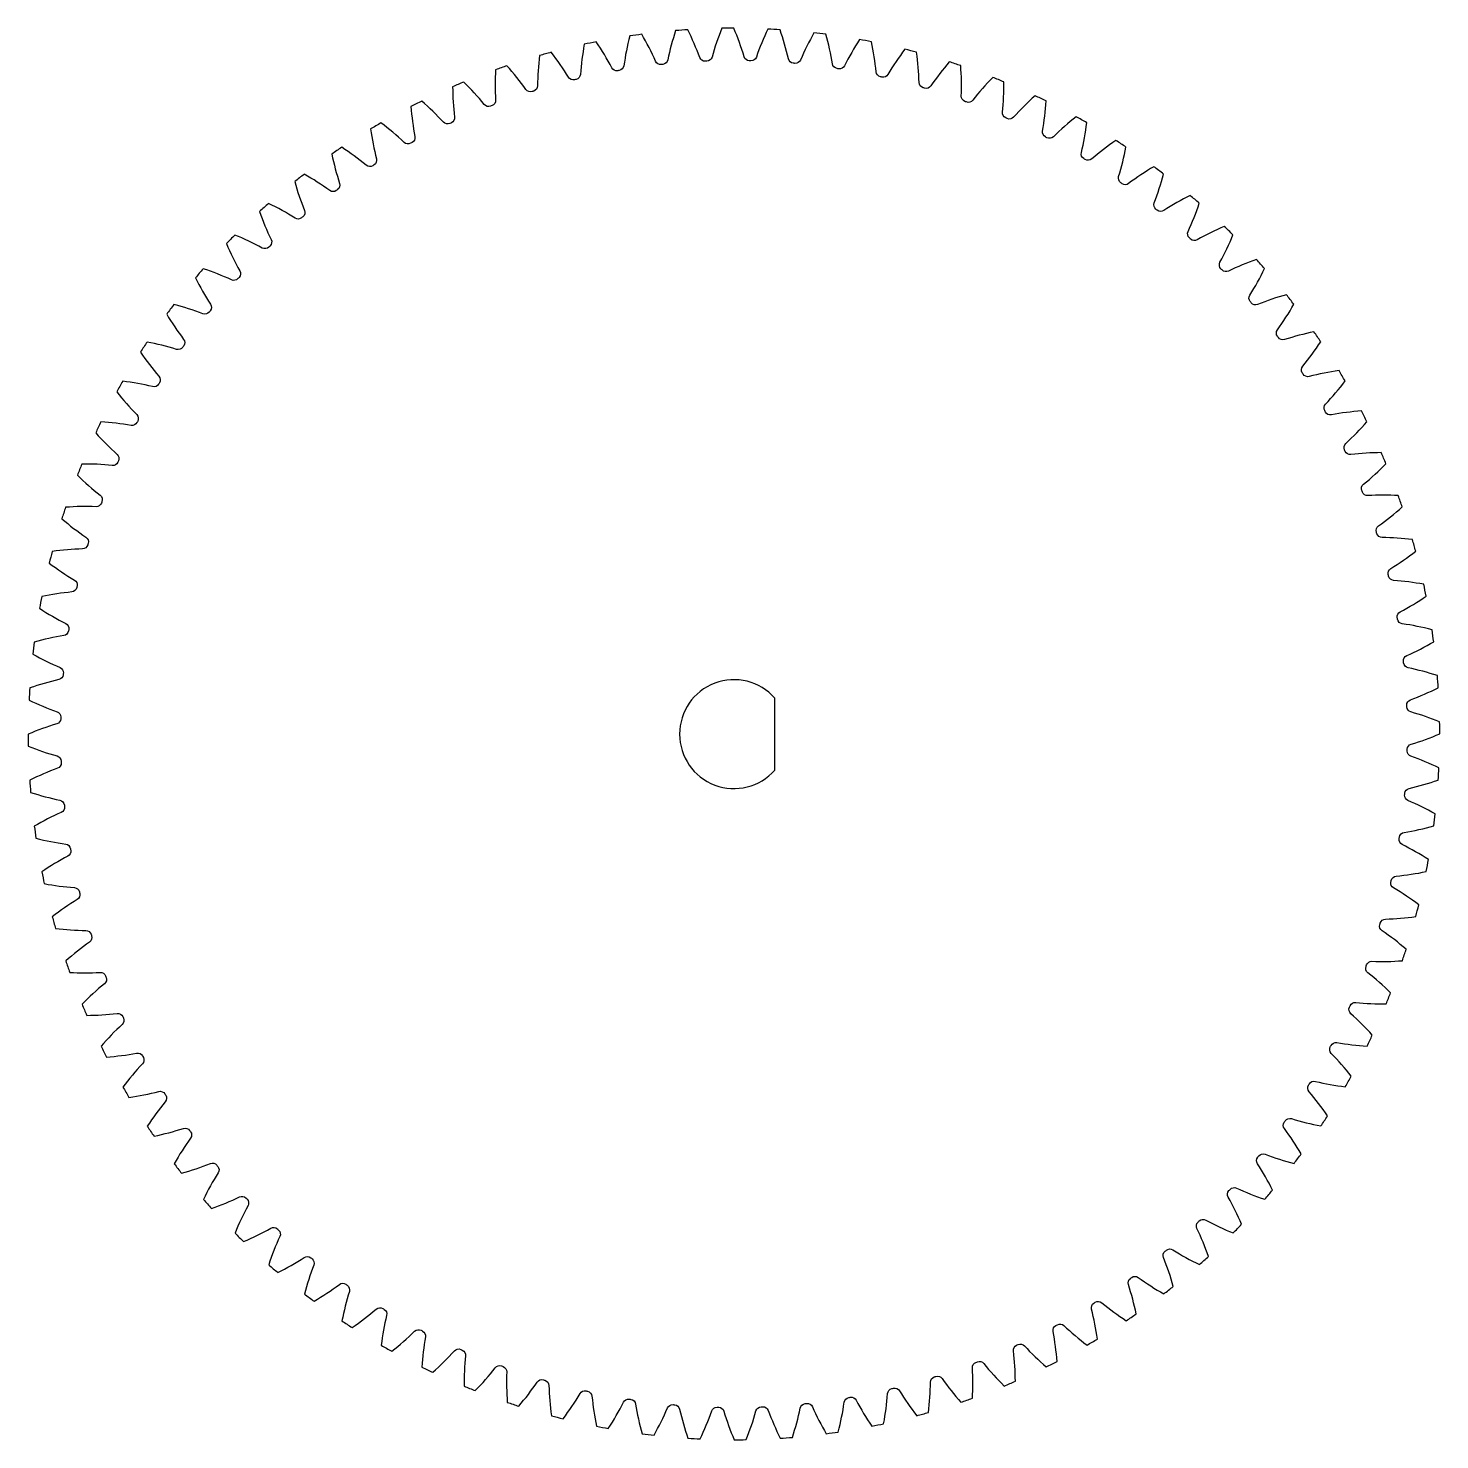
# Model space of a CAD drawing. Header units: inches. Extents: x -3.92 to 0.16, y -1.96 to 2.12.
import ezdxf

# ---------------------------------------------------------------- set-up
doc = ezdxf.new("R2010")
doc.units = ezdxf.units.IN
doc.header["$MEASUREMENT"] = 0

msp = doc.modelspace()

# ---------------------------------------------------------------- linework, layer by layer
for points in [[(0.0555, 0.736, 0.004283), (0.0439, 0.769, 0.028548), (-0.0439, 0.769, -0.325951), (-0.0598, 0.7792, 0.000614), (-0.0615, 0.7837, -0.325951), (-0.0567, 0.8019, 0.028548), (0.0084, 0.861, 0.004283), (-0.0053, 0.8932, 0.028548), (-0.093, 0.8875, -0.325951), (-0.1095, 0.8966, 0.000614), (-0.1115, 0.901, -0.325951), (-0.1078, 0.9195, 0.028548), (-0.0468, 0.9827, 0.004283), (-0.0625, 1.0139, 0.028548), (-0.1497, 1.0025, -0.325951), (-0.1667, 1.0105, 0.000614), (-0.169, 1.0147, -0.325951), (-0.1666, 1.0334, 0.028548), (-0.1098, 1.1005, 0.004283), (-0.1275, 1.1306, 0.028548), (-0.2137, 1.1135, -0.325951), (-0.2313, 1.1204, 0.000614), (-0.2338, 1.1245, -0.325951), (-0.2326, 1.1433, 0.028548), (-0.1803, 1.214, 0.004283), (-0.2, 1.2429, 0.028548), (-0.2849, 1.2201, -0.325951), (-0.3029, 1.2259, 0.000614), (-0.3057, 1.2298, -0.325951), (-0.3057, 1.2486, 0.028548), (-0.2582, 1.3225, 0.004283), (-0.2797, 1.3501, 0.028548), (-0.3629, 1.3218, -0.325951), (-0.3812, 1.3264, 0.000614), (-0.3843, 1.3301, -0.325951), (-0.3856, 1.3489, 0.028548), (-0.343, 1.4258, 0.004283), (-0.3663, 1.4519, 0.028548), (-0.4475, 1.4183, -0.325951), (-0.466, 1.4216, 0.000614), (-0.4693, 1.4251, -0.325951), (-0.4718, 1.4438, 0.028548), (-0.4343, 1.5233, 0.004283), (-0.4593, 1.5478, 0.028548), (-0.5381, 1.5089, -0.325951), (-0.5568, 1.5111, 0.000614), (-0.5603, 1.5143, -0.325951), (-0.5641, 1.5328, 0.028548), (-0.5318, 1.6146, 0.004283), (-0.5583, 1.6374, 0.028548), (-0.6345, 1.5935, -0.325951), (-0.6533, 1.5944, 0.000614), (-0.657, 1.5974, -0.325951), (-0.6619, 1.6156, 0.028548), (-0.6351, 1.6993, 0.004283), (-0.6631, 1.7204, 0.028548), (-0.7362, 1.6716, -0.325951), (-0.755, 1.6713, 0.000614), (-0.7589, 1.674, -0.325951), (-0.765, 1.6919, 0.028548), (-0.7438, 1.7771, 0.004283), (-0.773, 1.7963, 0.028548), (-0.8427, 1.7428, -0.325951), (-0.8615, 1.7413, 0.000614), (-0.8656, 1.7438, -0.325951), (-0.8729, 1.7612, 0.028548), (-0.8572, 1.8477, 0.004283), (-0.8877, 1.8649, 0.028548), (-0.9537, 1.8069, -0.325951), (-0.9724, 1.8042, 0.000614), (-0.9766, 1.8064, -0.325951), (-0.985, 1.8233, 0.028548), (-0.9751, 1.9106, 0.004283), (-1.0066, 1.9258, 0.028548), (-1.0687, 1.8637, -0.325951), (-1.0871, 1.8597, 0.000614), (-1.0915, 1.8616, -0.325951), (-1.101, 1.878, 0.028548), (-1.0968, 1.9657, 0.004283), (-1.1292, 1.9788, 0.028548), (-1.1871, 1.9128, -0.325951), (-1.2053, 1.9076, 0.000614), (-1.2098, 1.9092, -0.325951), (-1.2203, 1.9249, 0.028548), (-1.2218, 2.0128, 0.004283), (-1.255, 2.0237, 0.028548), (-1.3085, 1.954, -0.325951), (-1.3263, 1.9477, 0.000614), (-1.3309, 1.949, -0.325951), (-1.3424, 1.9639, 0.028548), (-1.3497, 2.0515, 0.004283), (-1.3835, 2.0603, 0.028548), (-1.4324, 1.9872, -0.325951), (-1.4497, 1.9797, 0.000614), (-1.4543, 1.9808, -0.325951), (-1.4668, 1.9949, 0.028548), (-1.4798, 2.0818, 0.004283), (-1.5142, 2.0884, 0.028548), (-1.5581, 2.0123, -0.325951), (-1.5749, 2.0036, 0.000614), (-1.5796, 2.0044, -0.325951), (-1.593, 2.0177, 0.028548), (-1.6116, 2.1036, 0.004283), (-1.6463, 2.1078, 0.028548), (-1.6852, 2.029, -0.325951), (-1.7014, 2.0193, 0.000614), (-1.7062, 2.0198, -0.325951), (-1.7203, 2.0322, 0.028548), (-1.7446, 2.1166, 0.004283), (-1.7795, 2.1186, 0.028548), (-1.8131, 2.0374, -0.325951), (-1.8286, 2.0267, 0.000614), (-1.8334, 2.0268, -0.325951), (-1.8484, 2.0383, 0.028548), (-1.8781, 2.121, 0.004283), (-1.9131, 2.1207, 0.028548), (-1.9413, 2.0375, -0.325951), (-1.9561, 2.0257, 0.000614), (-1.9609, 2.0256, -0.325951), (-1.9766, 2.036, 0.028548), (-2.0116, 2.1166, 0.004283), (-2.0465, 2.114, 0.028548), (-2.0693, 2.0291, -0.325951), (-2.0832, 2.0165, 0.000614), (-2.088, 2.0159, -0.325951), (-2.1044, 2.0253, 0.028548), (-2.1446, 2.1035, 0.004283), (-2.1792, 2.0986, 0.028548), (-2.1964, 2.0124, -0.325951), (-2.2095, 1.9989, 0.000614), (-2.2142, 1.998, -0.325951), (-2.2311, 2.0064, 0.028548), (-2.2764, 2.0817, 0.004283), (-2.3107, 2.0746, 0.028548), (-2.3221, 1.9874, -0.325951), (-2.3343, 1.9731, 0.000614), (-2.339, 1.9719, -0.325951), (-2.3564, 1.9791, 0.028548), (-2.4065, 2.0513, 0.004283), (-2.4402, 2.042, 0.028548), (-2.446, 1.9543, -0.325951), (-2.4572, 1.9391, 0.000614), (-2.4618, 1.9377, -0.325951), (-2.4796, 1.9437, 0.028548), (-2.5344, 2.0125, 0.004283), (-2.5674, 2.001, 0.028548), (-2.5674, 1.9131, -0.325951), (-2.5776, 1.8973, 0.000614), (-2.5821, 1.8955, -0.325951), (-2.6003, 1.9004, 0.028548), (-2.6594, 1.9654, 0.004283), (-2.6916, 1.9518, 0.028548), (-2.6858, 1.8641, -0.325951), (-2.695, 1.8476, 0.000614), (-2.6994, 1.8456, -0.325951), (-2.7179, 1.8492, 0.028548), (-2.7811, 1.9103, 0.004283), (-2.8123, 1.8945, 0.028548), (-2.8008, 1.8074, -0.325951), (-2.8089, 1.7903, 0.000614), (-2.8131, 1.7881, -0.325951), (-2.8318, 1.7905, 0.028548), (-2.8989, 1.8473, 0.004283), (-2.929, 1.8295, 0.028548), (-2.9119, 1.7433, -0.325951), (-2.9188, 1.7258, 0.000614), (-2.9229, 1.7232, -0.325951), (-2.9417, 1.7244, 0.028548), (-3.0123, 1.7767, 0.004283), (-3.0412, 1.757, 0.028548), (-3.0185, 1.6721, -0.325951), (-3.0243, 1.6542, 0.000614), (-3.0281, 1.6513, -0.325951), (-3.047, 1.6513, 0.028548), (-3.1209, 1.6988, 0.004283), (-3.1485, 1.6773, 0.028548), (-3.1202, 1.5941, -0.325951), (-3.1248, 1.5758, 0.000614), (-3.1285, 1.5727, -0.325951), (-3.1473, 1.5715, 0.028548), (-3.2242, 1.6141, 0.004283), (-3.2503, 1.5908, 0.028548), (-3.2166, 1.5096, -0.325951), (-3.22, 1.491, 0.000614), (-3.2235, 1.4877, -0.325951), (-3.2422, 1.4852, 0.028548), (-3.3217, 1.5227, 0.004283), (-3.3462, 1.4978, 0.028548), (-3.3073, 1.4189, -0.325951), (-3.3095, 1.4002, 0.000614), (-3.3127, 1.3967, -0.325951), (-3.3312, 1.393, 0.028548), (-3.413, 1.4252, 0.004283), (-3.4358, 1.3987, 0.028548), (-3.3919, 1.3226, -0.325951), (-3.3928, 1.3037, 0.000614), (-3.3958, 1.3, -0.325951), (-3.414, 1.2951, 0.028548), (-3.4977, 1.3219, 0.004283), (-3.5188, 1.294, 0.028548), (-3.4699, 1.2209, -0.325951), (-3.4696, 1.202, 0.000614), (-3.4724, 1.1981, -0.325951), (-3.4902, 1.192, 0.028548), (-3.5755, 1.2133, 0.004283), (-3.5947, 1.184, 0.028548), (-3.5412, 1.1143, -0.325951), (-3.5397, 1.0955, 0.000614), (-3.5422, 1.0914, -0.325951), (-3.5596, 1.0842, 0.028548), (-3.646, 1.0998, 0.004283), (-3.6633, 1.0694, 0.028548), (-3.6053, 1.0033, -0.325951), (-3.6026, 0.9846, 0.000614), (-3.6048, 0.9804, -0.325951), (-3.6217, 0.972, 0.028548), (-3.709, 0.982, 0.004283), (-3.7242, 0.9505, 0.028548), (-3.6621, 0.8883, -0.325951), (-3.6581, 0.8699, 0.000614), (-3.66, 0.8655, -0.325951), (-3.6763, 0.8561, 0.028548), (-3.7641, 0.8603, 0.004283), (-3.7772, 0.8278, 0.028548), (-3.7111, 0.7699, -0.325951), (-3.706, 0.7518, 0.000614), (-3.7076, 0.7473, -0.325951), (-3.7233, 0.7368, 0.028548), (-3.8112, 0.7352, 0.004283), (-3.8221, 0.702, 0.028548), (-3.7524, 0.6485, -0.325951), (-3.746, 0.6307, 0.000614), (-3.7474, 0.6262, -0.325951), (-3.7623, 0.6146, 0.028548), (-3.8499, 0.6074, 0.004283), (-3.8587, 0.5735, 0.028548), (-3.7856, 0.5247, -0.325951), (-3.7781, 0.5074, 0.000614), (-3.7791, 0.5027, -0.325951), (-3.7933, 0.4902, 0.028548), (-3.8802, 0.4772, 0.004283), (-3.8867, 0.4429, 0.028548), (-3.8106, 0.3989, -0.325951), (-3.802, 0.3822, 0.000614), (-3.8028, 0.3774, -0.325951), (-3.8161, 0.3641, 0.028548), (-3.902, 0.3454, 0.004283), (-3.9062, 0.3107, 0.028548), (-3.8274, 0.2718, -0.325951), (-3.8177, 0.2557, 0.000614), (-3.8181, 0.2509, -0.325951), (-3.8306, 0.2367, 0.028548), (-3.915, 0.2125, 0.004283), (-3.917, 0.1775, 0.028548), (-3.8358, 0.1439, -0.325951), (-3.8251, 0.1284, 0.000614), (-3.8252, 0.1236, -0.325951), (-3.8367, 0.1086, 0.028548), (-3.9194, 0.0789, 0.004283), (-3.9191, 0.0439, 0.028548), (-3.8358, 0.0157, -0.325951), (-3.8241, 0.0009, 0.000614), (-3.8239, -0.0039, -0.325951), (-3.8344, -0.0196, 0.028548), (-3.915, -0.0546, 0.004283), (-3.9124, -0.0895, 0.028548), (-3.8275, -0.1122, -0.325951), (-3.8148, -0.1262, 0.000614), (-3.8143, -0.131, -0.325951), (-3.8237, -0.1473, 0.028548), (-3.9019, -0.1876, 0.004283), (-3.897, -0.2222, 0.028548), (-3.8108, -0.2393, -0.325951), (-3.7972, -0.2525, 0.000614), (-3.7964, -0.2572, -0.325951), (-3.8047, -0.2741, 0.028548), (-3.8801, -0.3194, 0.004283), (-3.8729, -0.3536, 0.028548), (-3.7858, -0.3651, -0.325951), (-3.7714, -0.3773, 0.000614), (-3.7703, -0.3819, -0.325951), (-3.7775, -0.3994, 0.028548), (-3.8497, -0.4495, 0.004283), (-3.8404, -0.4832, 0.028548), (-3.7527, -0.4889, -0.325951), (-3.7375, -0.5002, 0.000614), (-3.7361, -0.5047, -0.325951), (-3.7421, -0.5226, 0.028548), (-3.8109, -0.5773, 0.004283), (-3.7994, -0.6103, 0.028548), (-3.7115, -0.6103, -0.325951), (-3.6956, -0.6206, 0.000614), (-3.6939, -0.625, -0.325951), (-3.6988, -0.6433, 0.028548), (-3.7638, -0.7024, 0.004283), (-3.7501, -0.7346, 0.028548), (-3.6624, -0.7288, -0.325951), (-3.646, -0.738, 0.000614), (-3.644, -0.7423, -0.325951), (-3.6476, -0.7608, 0.028548), (-3.7086, -0.824, 0.004283), (-3.6929, -0.8553, 0.028548), (-3.6058, -0.8438, -0.325951), (-3.5887, -0.8519, 0.000614), (-3.5864, -0.8561, -0.325951), (-3.5889, -0.8748, 0.028548), (-3.6456, -0.9419, 0.004283), (-3.6279, -0.972, 0.028548), (-3.5417, -0.9548, -0.325951), (-3.5242, -0.9618, 0.000614), (-3.5216, -0.9658, -0.325951), (-3.5228, -0.9846, 0.028548), (-3.5751, -1.0553, 0.004283), (-3.5554, -1.0842, 0.028548), (-3.4705, -1.0615, -0.325951), (-3.4525, -1.0672, 0.000614), (-3.4497, -1.0711, -0.325951), (-3.4497, -1.09, 0.028548), (-3.4972, -1.1639, 0.004283), (-3.4757, -1.1914, 0.028548), (-3.3925, -1.1632, -0.325951), (-3.3742, -1.1678, 0.000614), (-3.3711, -1.1715, -0.325951), (-3.3698, -1.1903, 0.028548), (-3.4125, -1.2671, 0.004283), (-3.3892, -1.2932, 0.028548), (-3.308, -1.2596, -0.325951), (-3.2894, -1.263, 0.000614), (-3.2861, -1.2664, -0.325951), (-3.2836, -1.2851, 0.028548), (-3.3211, -1.3646, 0.004283), (-3.2962, -1.3891, 0.028548), (-3.2173, -1.3503, -0.325951), (-3.1986, -1.3524, 0.000614), (-3.1951, -1.3557, -0.325951), (-3.1914, -1.3742, 0.028548), (-3.2236, -1.4559, 0.004283), (-3.1971, -1.4788, 0.028548), (-3.121, -1.4348, -0.325951), (-3.1021, -1.4358, 0.000614), (-3.0984, -1.4388, -0.325951), (-3.0935, -1.457, 0.028548), (-3.1203, -1.5407, 0.004283), (-3.0923, -1.5617, 0.028548), (-3.0193, -1.5129, -0.325951), (-3.0004, -1.5126, 0.000614), (-2.9965, -1.5154, -0.325951), (-2.9904, -1.5332, 0.028548), (-3.0117, -1.6185, 0.004283), (-2.9824, -1.6377, 0.028548), (-2.9127, -1.5842, -0.325951), (-2.8939, -1.5826, 0.000614), (-2.8898, -1.5851, -0.325951), (-2.8826, -1.6025, 0.028548), (-2.8982, -1.689, 0.004283), (-2.8678, -1.7062, 0.028548), (-2.8017, -1.6483, -0.325951), (-2.783, -1.6455, 0.000614), (-2.7788, -1.6477, -0.325951), (-2.7704, -1.6646, 0.028548), (-2.7804, -1.752, 0.004283), (-2.7489, -1.7672, 0.028548), (-2.6867, -1.705, -0.325951), (-2.6683, -1.701, 0.000614), (-2.6639, -1.703, -0.325951), (-2.6544, -1.7193, 0.028548), (-2.6587, -1.8071, 0.004283), (-2.6262, -1.8202, 0.028548), (-2.5683, -1.7541, -0.325951), (-2.5501, -1.7489, 0.000614), (-2.5456, -1.7506, -0.325951), (-2.5351, -1.7662, 0.028548), (-2.5336, -1.8541, 0.004283), (-2.5004, -1.8651, 0.028548), (-2.4469, -1.7953, -0.325951), (-2.4291, -1.789, 0.000614), (-2.4245, -1.7903, -0.325951), (-2.413, -1.8053, 0.028548), (-2.4057, -1.8929, 0.004283), (-2.3719, -1.9016, 0.028548), (-2.3231, -1.8286, -0.325951), (-2.3057, -1.8211, 0.000614), (-2.3011, -1.8221, -0.325951), (-2.2886, -1.8363, 0.028548), (-2.2756, -1.9232, 0.004283), (-2.2413, -1.9297, 0.028548), (-2.1973, -1.8536, -0.325951), (-2.1805, -1.845, 0.000614), (-2.1758, -1.8457, -0.325951), (-2.1625, -1.859, 0.028548), (-2.1438, -1.9449, 0.004283), (-2.1091, -1.9492, 0.028548), (-2.0702, -1.8704, -0.325951), (-2.054, -1.8607, 0.000614), (-2.0493, -1.8611, -0.325951), (-2.0351, -1.8735, 0.028548), (-2.0108, -1.958, 0.004283), (-1.9759, -1.96, 0.028548), (-1.9423, -1.8788, -0.325951), (-1.9268, -1.8681, 0.000614), (-1.922, -1.8682, -0.325951), (-1.907, -1.8796, 0.028548), (-1.8773, -1.9623, 0.004283), (-1.8423, -1.962, 0.028548), (-1.8141, -1.8788, -0.325951), (-1.7993, -1.8671, 0.000614), (-1.7945, -1.8669, -0.325951), (-1.7788, -1.8773, 0.028548), (-1.7438, -1.9579, 0.004283), (-1.7089, -1.9553, 0.028548), (-1.6861, -1.8705, -0.325951), (-1.6722, -1.8578, 0.000614), (-1.6674, -1.8573, -0.325951), (-1.6511, -1.8667, 0.028548), (-1.6108, -1.9448, 0.004283), (-1.5762, -1.9399, 0.028548), (-1.559, -1.8538, -0.325951), (-1.5459, -1.8402, 0.000614), (-1.5412, -1.8394, -0.325951), (-1.5243, -1.8477, 0.028548), (-1.479, -1.923, 0.004283), (-1.4448, -1.9159, 0.028548), (-1.4333, -1.8288, -0.325951), (-1.4211, -1.8144, 0.000614), (-1.4164, -1.8133, -0.325951), (-1.399, -1.8205, 0.028548), (-1.3489, -1.8927, 0.004283), (-1.3152, -1.8833, 0.028548), (-1.3094, -1.7956, -0.325951), (-1.2982, -1.7805, 0.000614), (-1.2936, -1.779, -0.325951), (-1.2758, -1.7851, 0.028548), (-1.2211, -1.8539, 0.004283), (-1.188, -1.8423, 0.028548), (-1.188, -1.7544, -0.325951), (-1.1778, -1.7386, 0.000614), (-1.1733, -1.7369, -0.325951), (-1.1551, -1.7417, 0.028548), (-1.096, -1.8068, 0.004283), (-1.0638, -1.7931, 0.028548), (-1.0696, -1.7054, -0.325951), (-1.0604, -1.6889, 0.000614), (-1.0561, -1.6869, -0.325951), (-1.0376, -1.6906, 0.028548), (-0.9743, -1.7516, 0.004283), (-0.9431, -1.7359, 0.028548), (-0.9546, -1.6487, -0.325951), (-0.9465, -1.6317, 0.000614), (-0.9423, -1.6294, -0.325951), (-0.9236, -1.6318, 0.028548), (-0.8565, -1.6886, 0.004283), (-0.8264, -1.6709, 0.028548), (-0.8435, -1.5847, -0.325951), (-0.8366, -1.5671, 0.000614), (-0.8326, -1.5646, -0.325951), (-0.8137, -1.5658, 0.028548), (-0.7431, -1.618, 0.004283), (-0.7142, -1.5983, 0.028548), (-0.7369, -1.5135, -0.325951), (-0.7311, -1.4955, 0.000614), (-0.7273, -1.4927, -0.325951), (-0.7084, -1.4927, 0.028548), (-0.6345, -1.5402, 0.004283), (-0.6069, -1.5187, 0.028548), (-0.6352, -1.4354, -0.325951), (-0.6306, -1.4171, 0.000614), (-0.6269, -1.4141, -0.325951), (-0.6081, -1.4128, 0.028548), (-0.5312, -1.4554, 0.004283), (-0.5051, -1.4321, 0.028548), (-0.5388, -1.3509, -0.325951), (-0.5354, -1.3324, 0.000614), (-0.5319, -1.3291, -0.325951), (-0.5132, -1.3266, 0.028548), (-0.4338, -1.3641, 0.004283), (-0.4092, -1.3391, 0.028548), (-0.4481, -1.2603, -0.325951), (-0.4459, -1.2416, 0.000614), (-0.4427, -1.238, -0.325951), (-0.4242, -1.2343, 0.028548), (-0.3424, -1.2665, 0.004283), (-0.3196, -1.24, 0.028548), (-0.3636, -1.1639, -0.325951), (-0.3626, -1.1451, 0.000614), (-0.3596, -1.1414, -0.325951), (-0.3414, -1.1365, 0.028548), (-0.2577, -1.1632, 0.004283), (-0.2367, -1.1353, 0.028548), (-0.2855, -1.0622, -0.325951), (-0.2858, -1.0434, 0.000614), (-0.283, -1.0395, -0.325951), (-0.2652, -1.0334, 0.028548), (-0.1799, -1.0546, 0.004283), (-0.1607, -1.0254, 0.028548), (-0.2142, -0.9556, -0.325951), (-0.2158, -0.9369, 0.000614), (-0.2133, -0.9328, -0.325951), (-0.1959, -0.9255, 0.028548), (-0.1094, -0.9412, 0.004283), (-0.0922, -0.9107, 0.028548), (-0.1501, -0.8446, -0.325951), (-0.1529, -0.826, 0.000614), (-0.1506, -0.8217, -0.325951), (-0.1337, -0.8134, 0.028548), (-0.0464, -0.8233, 0.004283), (-0.0312, -0.7918, 0.028548), (-0.0934, -0.7297, -0.325951), (-0.0973, -0.7112, 0.000614), (-0.0954, -0.7069, -0.325951), (-0.0791, -0.6974, 0.028548), (0.0087, -0.7016, 0.004283), (0.0218, -0.6692, 0.028548), (-0.0443, -0.6112, -0.325951), (-0.0494, -0.5931, 0.000614), (-0.0478, -0.5886, -0.325951), (-0.0321, -0.5781, 0.028548), (0.0557, -0.5766, 0.004283), (0.0667, -0.5433, 0.028548), (-0.003, -0.4898, -0.325951), (-0.0094, -0.4721, 0.000614), (-0.008, -0.4675, -0.325951), (0.0069, -0.456, 0.028548), (0.0945, -0.4487, 0.004283), (0.1032, -0.4148, 0.028548), (0.0302, -0.366, -0.325951), (0.0227, -0.3487, 0.000614), (0.0237, -0.344, -0.325951), (0.0379, -0.3316, 0.028548), (0.1248, -0.3186, 0.004283), (0.1313, -0.2842, 0.028548), (0.0552, -0.2403, -0.325951), (0.0466, -0.2235, 0.000614), (0.0473, -0.2188, -0.325951), (0.0607, -0.2054, 0.028548), (0.1465, -0.1868, 0.004283), (0.1508, -0.152, 0.028548), (0.072, -0.1132, -0.325951), (0.0623, -0.097, 0.000614), (0.0627, -0.0922, -0.325951), (0.0751, -0.078, 0.028548), (0.1596, -0.0538, 0.004283), (0.1616, -0.0189, 0.028548), (0.0804, 0.0148, -0.325951), (0.0697, 0.0303, 0.000614), (0.0698, 0.035, -0.325951), (0.0812, 0.05, 0.028548), (0.164, 0.0797, 0.004283), (0.1636, 0.1147, 0.028548), (0.0804, 0.143, -0.325951), (0.0687, 0.1577, 0.000614), (0.0685, 0.1625, -0.325951), (0.079, 0.1782, 0.028548), (0.1596, 0.2133, 0.004283), (0.157, 0.2481, 0.028548), (0.0721, 0.2709, -0.325951), (0.0594, 0.2849, 0.000614), (0.0589, 0.2896, -0.325951), (0.0683, 0.306, 0.028548), (0.1464, 0.3462, 0.004283), (0.1416, 0.3809, 0.028548), (0.0554, 0.398, -0.325951), (0.0418, 0.4111, 0.000614), (0.041, 0.4158, -0.325951), (0.0493, 0.4328, 0.028548), (0.1246, 0.478, 0.004283), (0.1175, 0.5123, 0.028548), (0.0304, 0.5237, -0.325951), (0.016, 0.536, 0.000614), (0.0149, 0.5406, -0.325951), (0.0221, 0.558, 0.028548), (0.0943, 0.6081, 0.004283), (0.0849, 0.6418, 0.028548), (-0.0028, 0.6476, -0.325951), (-0.0179, 0.6588, 0.000614), (-0.0193, 0.6634, -0.325951), (-0.0133, 0.6813, 0.028548)], [(-1.7596, 0.1831, 2.645751), (-1.7596, -0.0252)]]:
    msp.add_lwpolyline(points, format="xyb", close=True)

doc.saveas('drawing.dxf')
